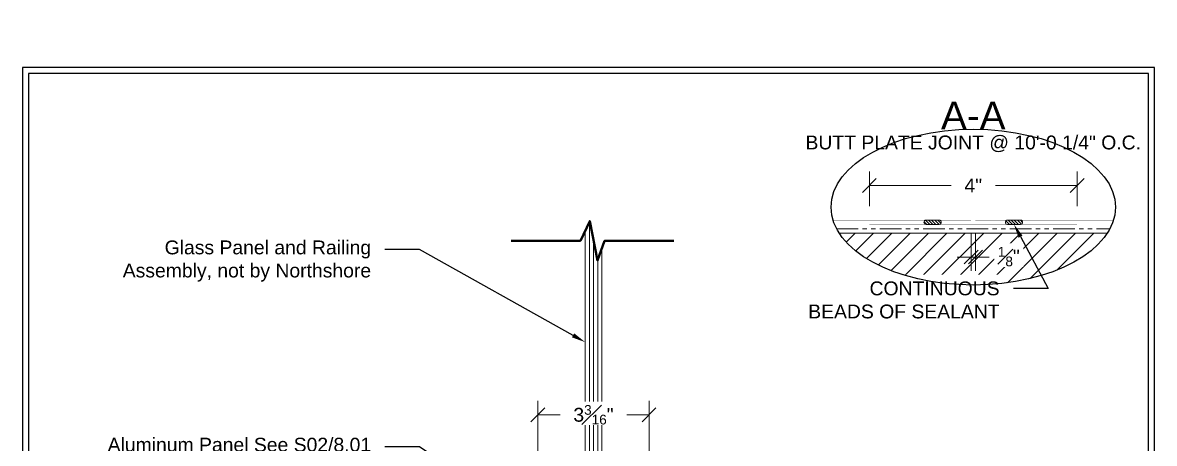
# Model space of a CAD drawing. Header units: inches. Extents: x -301 to 39679, y -468 to 370.
# Drawn here: x -20.05 to 12.64, y 34.64 to 46.8 of the extents above; entities that cross this region are included whole.
import ezdxf
from ezdxf import colors
from ezdxf.entities.mleader import LeaderData, LeaderLine
from ezdxf.enums import TextEntityAlignment as Align
from ezdxf.math import Vec2, Vec3

# ---------------------------------------------------------------- set-up
doc = ezdxf.new("R2010")
doc.units = ezdxf.units.IN
doc.header["$MEASUREMENT"] = 0
doc.linetypes.add('PHANTOM2', pattern=[1.25, 0.625, -0.125, 0.125, -0.125, 0.125, -0.125])
doc.layers.get('Defpoints').update_dxf_attribs({"color": 3})
doc.layers.add('NSE-Border', color=156, linetype='Continuous', plot=False)
doc.layers.add('NSE-Construction', color=86, linetype='Continuous', plot=False)
for name, color, linetype, lineweight in [('NSE-By_Others', 252, 'Continuous', 0), ('NSE-Call-Outs', 51, 'Continuous', 13), ('NSE-Dimensions', 51, 'Continuous', 13), ('NSE-Flashing 01', 2, 'Continuous', 40), ('NSE-Notes', 11, 'Continuous', 40), ('NSE-Sealant', 143, 'Continuous', 13), ('NSE-Title', 51, 'Continuous', 9), ('NSE-Underlayment', 6, 'PHANTOM2', 13)]:
    doc.layers.add(name, color=color, linetype=linetype, lineweight=lineweight)
doc.layers.add('NSE-Detail Border', color=7, linetype='Continuous')
doc.layers.add('Wipeouts', color=7, linetype='Continuous')
doc.styles.add('004 - NSSM - Standard', font='arial.ttf', dxfattribs={"height": 0.4})
doc.styles.add('008 - NSSM - Standard', font='arial.ttf', dxfattribs={"height": 0.8})
doc.dimstyles.new('004 - NSSM - Standard$0', dxfattribs={"dimtxt": 0.4, "dimasz": 0.4, "dimexe": 0.4, "dimexo": 0.4, "dimgap": 0.4, "dimtad": 0, "dimdec": 4, "dimzin": 3, "dimdsep": 46, "dimlunit": 5, "dimtxsty": '004 - NSSM - Standard', "dimblk": 'OBLIQUE', "dimcen": 0.4, "dimclrd": 256, "dimclre": 256, "dimclrt": 256, "dimazin": 0, "dimtfac": 0.7, "dimtdec": 4, "dimtmove": 1, "dimatfit": 2, "dimfxl": 1, "dimtfill": 1, "dimtfillclr": 11, "dimfrac": 1, "dimtolj": 1, "dimtzin": 0, "dimlwd": 0, "dimlwe": 0, "dimarcsym": 0})

# ---------------------------------------------------------------- blocks, each defined once
blk = doc.blocks.new('*U5')
blk.add_wipeout([(8.13, 1.1293), (8.13, 0), (0, 0), (0, 11.3125), (8.1719, 11.3125), (8.1719, 0), (8.13, 0), (8.13, 11.2706), (0.0419, 11.2706), (0.0419, 1.1293)])
at = {"layer": 'Defpoints', "ltscale": 0.0625}
blk.add_lwpolyline([(0.0419, 1.1293), (8.13, 1.1293), (8.13, 11.2706), (0.0419, 11.2706)], close=True, dxfattribs=at)
at = {"layer": 'NSE-Border', "ltscale": 0.0625}
blk.add_lwpolyline([(0, 0), (8.1719, 0), (8.1719, 11.3125), (0, 11.3125)], close=True, dxfattribs=at)
at = {"layer": 'Defpoints', "style": '008 - NSSM - Standard'}
blk.add_attdef('DETAIL_NUMBER', text='', height=0.2179, dxfattribs=at).set_placement((0.625, 0.5668), align=Align.MIDDLE_CENTER)
at = {"layer": 'NSE-Title', "style": '004 - NSSM - Standard'}
for tag, p in [('DETAIL_DESCRIPTION', (1.1292, 0.6197)), ('ARCH_REF', (2.1968, 0.3884))]:
    blk.add_attdef(tag, p, '', height=0.1341, dxfattribs=at)
blk = doc.blocks.new('*U129')
blk.add_wipeout([(2.315, 0), (0.315, 0), (0.112, -0.569), (-0.112, 0.569), (-0.383, 0), (-2.383, 0), (-2.375, 6.301), (2.323, 6.27)]).dxf.layer = 'Wipeouts'
blk.add_lwpolyline([(-2.383, 0), (-0.383, 0), (-0.112, 0.569), (0.112, -0.569), (0.315, 0), (2.315, 0)])
blk = doc.blocks.new('_Oblique')
at = {"color": 0, "linetype": 'ByBlock', "lineweight": -2}
blk.add_line((-0.5, -0.5), (0.5, 0.5), dxfattribs=at)
blk = doc.blocks.new('*D207')
at = {"layer": 'Defpoints', "color": 0, "transparency": 16777216}
for p in [(10.407, 42.093), (4.407, 41.093), (10.407, 41.093)]:
    blk.add_point(p, dxfattribs=at)
at = {"layer": 'NSE-Dimensions', "lineweight": 0, "transparency": 16777216}
for p, q in [((4.407, 41.493), (4.407, 42.493)), ((10.407, 41.493), (10.407, 42.493)), ((4.407, 42.093), (6.769, 42.093)), ((10.407, 42.093), (8.045, 42.093))]:
    blk.add_line(p, q, dxfattribs=at)
at = {"layer": 'NSE-Dimensions', "lineweight": 0, "transparency": 16777216, "xscale": 0.4, "yscale": 0.4, "zscale": 0.4, "rotation": 180}
blk.add_blockref('_Oblique', (4.407, 42.093), dxfattribs=at)
at = {"layer": 'NSE-Dimensions', "lineweight": 0, "transparency": 16777216, "xscale": 0.4, "yscale": 0.4, "zscale": 0.4}
blk.add_blockref('_Oblique', (10.407, 42.093), dxfattribs=at)
at = {"layer": 'NSE-Dimensions', "transparency": 16777216, "insert": (7.407, 42.093), "char_height": 0.4, "attachment_point": 5, "style": '004 - NSSM - Standard', "bg_fill": 3, "box_fill_scale": 1.25, "bg_fill_color": 256, "bg_fill_true_color": 13158600, "bg_fill_transparency": 0}
blk.add_mtext('\\A1;4"', dxfattribs=at)
blk = doc.blocks.new('*D208')
at = {"layer": 'Defpoints', "color": 0, "transparency": 16777216}
for p in [(7.344, 41.096), (7.469, 41.095), (7.469, 40.027)]:
    blk.add_point(p, dxfattribs=at)
at = {"layer": 'NSE-Dimensions', "lineweight": 0, "transparency": 16777216}
for p, q in [((7.344, 40.696), (7.344, 39.627)), ((7.469, 40.695), (7.469, 39.627)), ((7.344, 40.027), (6.944, 40.027)), ((7.344, 40.027), (7.469, 40.027)), ((7.469, 40.027), (7.869, 40.027))]:
    blk.add_line(p, q, dxfattribs=at)
at = {"layer": 'NSE-Dimensions', "lineweight": 0, "transparency": 16777216, "xscale": 0.4, "yscale": 0.4, "zscale": 0.4}
blk.add_blockref('_Oblique', (7.344, 40.027), dxfattribs=at)
at = {"layer": 'NSE-Dimensions', "lineweight": 0, "transparency": 16777216, "xscale": 0.4, "yscale": 0.4, "zscale": 0.4, "rotation": 180}
blk.add_blockref('_Oblique', (7.469, 40.027), dxfattribs=at)
at = {"layer": 'NSE-Dimensions', "transparency": 16777216, "insert": (8.434, 40.04), "char_height": 0.4, "attachment_point": 5, "style": '004 - NSSM - Standard', "bg_fill": 3, "box_fill_scale": 1.25, "bg_fill_color": 256, "bg_fill_true_color": 13158600, "bg_fill_transparency": 0}
blk.add_mtext('\\A1;{\\H0.7x;\\S1#8;}"', dxfattribs=at)
blk = doc.blocks.new('BUTYL')
at = {"layer": 'NSE-Sealant'}
h = blk.add_hatch(dxfattribs=at)
h.set_pattern_fill('ANSI31', color=256, scale=0.5, style=0)
h.set_pattern_definition([(45, (0, -0.1875), (-0.044194, 0.044194), [])])
h.paths.add_polyline_path([(0.125, 0.1875, 1), (0, 0.1875), (0, -0.1875, 1), (0.125, -0.1875)])
for p, q in [((0, -0.1875), (0, 0.1875)), ((0.125, -0.1875), (0.125, 0.1875))]:
    blk.add_line(p, q, dxfattribs=at)
for centre, start, end in [((0.0625, 0.1875), 0, 180), ((0.0625, -0.1875), 180, 0)]:
    blk.add_arc(centre, 0.0625, start, end, dxfattribs=at)
blk = doc.blocks.new('*D263')
at = {"layer": 'Defpoints', "color": 0, "transparency": 16777216}
for p in [(-1.957, 35.47), (-5.167, 32.625), (-1.957, 32.625)]:
    blk.add_point(p, dxfattribs=at)
at = {"layer": 'NSE-Construction', "lineweight": 0, "transparency": 16777216}
for p, q in [((-5.167, 33.025), (-5.167, 35.87)), ((-1.957, 33.025), (-1.957, 35.87)), ((-5.167, 35.47), (-4.527, 35.47)), ((-1.957, 35.47), (-2.598, 35.47))]:
    blk.add_line(p, q, dxfattribs=at)
at = {"layer": 'NSE-Construction', "lineweight": 0, "transparency": 16777216, "xscale": 0.4, "yscale": 0.4, "zscale": 0.4, "rotation": 180}
blk.add_blockref('_Oblique', (-5.167, 35.47), dxfattribs=at)
at = {"layer": 'NSE-Construction', "lineweight": 0, "transparency": 16777216, "xscale": 0.4, "yscale": 0.4, "zscale": 0.4}
blk.add_blockref('_Oblique', (-1.957, 35.47), dxfattribs=at)
at = {"layer": 'NSE-Construction', "transparency": 16777216, "insert": (-3.562, 35.47), "char_height": 0.4, "attachment_point": 5, "style": '004 - NSSM - Standard', "bg_fill": 3, "box_fill_scale": 1.25, "bg_fill_color": 256, "bg_fill_true_color": 13158600, "bg_fill_transparency": 0}
blk.add_mtext('\\A1;3{\\H0.7x;\\S3#16;}"', dxfattribs=at)

msp = doc.modelspace()

# ---------------------------------------------------------------- hatches: boundary and pattern name
at = {"layer": 'NSE-By_Others'}
h = msp.add_hatch(dxfattribs=at)
h.set_pattern_fill('ANSI31', color=256, scale=3, style=0)
h.set_pattern_definition([(45, (0.18556, 38.49945), (-0.265165, 0.265165), [])])
h.paths.add_polyline_path([(3.53508, 40.718), (3.58201, 40.64863), (3.63749, 40.57478), (3.69772, 40.50205), (3.76263, 40.43054), (3.83213, 40.36033), (3.90613, 40.29152), (3.98454, 40.2242), (4.06727, 40.15844), (4.1542, 40.09433), (4.24523, 40.03195), (4.34024, 39.97138), (4.43912, 39.91269), (4.54173, 39.85597), (4.64796, 39.80127), (4.75766, 39.74868), (4.8707, 39.69825), (4.98693, 39.65006), (5.10621, 39.60415), (5.2284, 39.56059), (5.35332, 39.51944), (5.48084, 39.48074), (5.61077, 39.44454), (5.74298, 39.4109), (5.87728, 39.37984), (6.0135, 39.35142), (6.15148, 39.32566), (6.29104, 39.30261), (6.43201, 39.28228), (6.57421, 39.2647), (6.71745, 39.24991), (6.86156, 39.2379), (7.00636, 39.22871), (7.15167, 39.22234), (7.29729, 39.21879), (7.44306, 39.21808), (7.58877, 39.22021), (7.73426, 39.22517), (7.87933, 39.23295), (8.02381, 39.24355), (8.16752, 39.25696), (8.31026, 39.27315), (8.45186, 39.2921), (8.59215, 39.3138), (8.73094, 39.33821), (8.86807, 39.3653), (9.00335, 39.39504), (9.13662, 39.4274), (9.26771, 39.46233), (9.39646, 39.49978), (9.5227, 39.53971), (9.64627, 39.58208), (9.76702, 39.62681), (9.8848, 39.67387), (9.99945, 39.72319), (10.11084, 39.77471), (10.21882, 39.82836), (10.32326, 39.88408), (10.42402, 39.94179), (10.52098, 40.00143), (10.61402, 40.06291), (10.70301, 40.12617), (10.78785, 40.19111), (10.86843, 40.25767), (10.94465, 40.32575), (11.01641, 40.39527), (11.08363, 40.46614), (11.14621, 40.53827), (11.20407, 40.61157), (11.25716, 40.68595), (11.27766, 40.718)])

# ---------------------------------------------------------------- linework, layer by layer
for p, q in [((3.53489, 40.718), (11.27833, 40.718)), ((-3.32223, 29.28885), (-3.32223, 40.49656))]:
    msp.add_line(p, q, dxfattribs=at)
for points in [[(-3.80221, 41.2708), (-3.80221, 29.28885), (-3.68062, 29.22485), (-3.43743, 29.22485), (-3.43743, 41.26949)], [(-3.55902, 41.26993), (-3.55902, 29.22485)], [(-3.68062, 41.04449), (-3.68062, 29.22485)]]:
    msp.add_lwpolyline(points, dxfattribs=at)
at = {"layer": 'NSE-Underlayment'}
msp.add_line((3.46165, 40.843), (11.35158, 40.843), dxfattribs=at)

# ---------------------------------------------------------------- texts
at = {"layer": 'NSE-Notes', "style": '004 - NSSM - Standard'}
for s, height, p in [('A-A', 0.8, (7.40661, 43.718)), ('BUTT PLATE JOINT @ 10\'-0 1/4" O.C.', 0.4, (7.40661, 43.13579))]:
    msp.add_text(s, height=height, dxfattribs=at).set_placement(p, align=Align.CENTER)

# ---------------------------------------------------------------- dimensions: what is measured, and where the dimension line sits
at = {"layer": 'NSE-Dimensions'}
dim = msp.add_linear_dim(base=(10.40661, 42.093), p1=(4.40661, 41.093), p2=(10.40661, 41.093), text='4"', dimstyle='004 - NSSM - Standard$0', override={"dimpost": '"'}, dxfattribs=at)
dim.commit()
dim.dimension.update_dxf_attribs({"geometry": '*D207', "text_midpoint": (7.40661, 42.093)})

# ---------------------------------------------------------------- leaders
at = {"layer": 'NSE-Call-Outs'}
ml = msp.add_multileader_mtext('Standard', dxfattribs=at)
ml.set_content('Aluminum Panel See S02/8.01 for Typical Assembly', color=256, style='004 - NSSM - Standard')
ml.set_leader_properties(color=256)
ml.build(insert=Vec2(0, 0))
ml.multileader.update_dxf_attribs({"dogleg_length": 1, "arrow_head_size": 0.4})
ctx = ml.context
ctx.base_point, ctx.char_height, ctx.arrow_head_size, ctx.landing_gap_size, ctx.plane_origin = Vec3(-17.89298, 34.54689), 0.4, 0.4, 0.4, Vec3(-27.46392, 45.41071)
ctx.text_align_type = 2
notes = []
notes.append((ctx, [(0, (1, 1, 0), (-8.58493, 34.54689), (-1, 0), 1, [(0, [(-5.1674, 32.23953)], 0, [])])]))
ctx.mtext.insert, ctx.mtext.width, ctx.mtext.defined_height, ctx.mtext.alignment, ctx.mtext.flow_direction = Vec3(-9.98493, 34.80569), 8, 1.61676, 3, 5
ctx.mtext.has_bg_fill, ctx.mtext.bg_color, ctx.mtext.bg_scale_factor, ctx.mtext.bg_transparency, ctx.mtext.use_window_bg_color = 1, -1027028792, 1.5, 0, 1
for ctx, leaders in notes:
    for number, flags, end, landing, length, lines in leaders:
        leader = LeaderData()
        leader.index, (leader.has_last_leader_line, leader.has_dogleg_vector, leader.attachment_direction) = number, flags
        leader.last_leader_point, leader.dogleg_vector, leader.dogleg_length = Vec3(end), Vec3(landing), length
        for number, points, colour, breaks in lines:
            line = LeaderLine()
            line.index, line.vertices, line.color, line.breaks = number, Vec3.list(points), colors.encode_raw_color(colour), breaks
            leader.lines.append(line)
        ctx.leaders.append(leader)

# ---------------------------------------------------------------- next in the draw order: block references
at = {"layer": 'NSE-Notes'}
msp.add_blockref('*U129', (-3.55902, 40.49656), dxfattribs=at)

# ---------------------------------------------------------------- next in the draw order: dimensions: what is measured, and where the dimension line sits
at = {"layer": 'NSE-Construction'}
dim = msp.add_linear_dim(base=(-1.95704, 35.4698), p1=(-5.16741, 32.62451), p2=(-1.95704, 32.62451), dimstyle='004 - NSSM - Standard$0', override={"dimpost": '"'}, dxfattribs=at)
dim.commit()
dim.dimension.update_dxf_attribs({"geometry": '*D263', "text_midpoint": (-3.56222, 35.4698)})
at = {"layer": 'NSE-Dimensions'}
dim = msp.add_linear_dim(base=(7.46914, 40.02655), p1=(7.34404, 41.09597), p2=(7.46914, 41.09476), dimstyle='004 - NSSM - Standard$0', override={"dimpost": '"'}, dxfattribs=at)
dim.commit()
dim.dimension.update_dxf_attribs({"geometry": '*D208', "text_midpoint": (8.43388, 40.04011), "dimtype": 160})

# ---------------------------------------------------------------- next in the draw order: leaders
at = {"layer": 'NSE-Call-Outs'}
ml = msp.add_multileader_mtext('Standard', dxfattribs=at)
ml.set_content('CONTINUOUS\\PBEADS OF SEALANT', color=256, style='004 - NSSM - Standard')
ml.set_leader_properties(color=256)
ml.build(insert=Vec2(0, 0))
ml.multileader.update_dxf_attribs({"dogleg_length": 1, "arrow_head_size": 0.4})
ctx = ml.context
ctx.base_point, ctx.char_height, ctx.arrow_head_size, ctx.landing_gap_size, ctx.plane_origin = Vec3(2.29189, 39.11724), 0.4, 0.4, 0.4, Vec3(9.38554, 40.968)
ctx.text_align_type = 2
notes = []
notes.append((ctx, [(1, (1, 1, 0), (9.5672, 39.11724), (-1, 0), 1, [(1, [(8.58358, 40.968)], 0, [])])]))
ctx.mtext.insert, ctx.mtext.width, ctx.mtext.alignment, ctx.mtext.flow_direction = Vec3(8.1672, 39.32065), 8, 3, 5
ctx.mtext.has_bg_fill, ctx.mtext.bg_color, ctx.mtext.bg_scale_factor, ctx.mtext.bg_transparency, ctx.mtext.use_window_bg_color = 1, -1027028792, 1.5, 0, 1
ml = msp.add_multileader_mtext('Standard', dxfattribs=at)
ml.set_content('\\A1;Glass Panel and Railing Assembly, not by Northshore', color=256, style='004 - NSSM - Standard')
ml.set_leader_properties(color=256)
ml.build(insert=Vec2(0, 0))
ml.multileader.update_dxf_attribs({"dogleg_length": 1, "arrow_head_size": 0.4})
ctx = ml.context
ctx.base_point, ctx.char_height, ctx.arrow_head_size, ctx.landing_gap_size, ctx.plane_origin = Vec3(-17.53609, 40.24573), 0.4, 0.4, 0.4, Vec3(-10.87694, 36.28235)
ctx.text_align_type = 2
notes.append((ctx, [(0, (1, 1, 0), (-8.58493, 40.24573), (-1, 0), 1, [(0, [(-3.80221, 37.5682)], 0, [])])]))
ctx.mtext.insert, ctx.mtext.width, ctx.mtext.defined_height, ctx.mtext.alignment, ctx.mtext.flow_direction = Vec3(-9.98493, 40.50453), 8, 0.66324, 3, 5
ctx.mtext.has_bg_fill, ctx.mtext.bg_color, ctx.mtext.bg_scale_factor, ctx.mtext.bg_transparency, ctx.mtext.use_window_bg_color = 1, -1027028792, 1.5, 0, 1
for ctx, leaders in notes:
    for number, flags, end, landing, length, lines in leaders:
        leader = LeaderData()
        leader.index, (leader.has_last_leader_line, leader.has_dogleg_vector, leader.attachment_direction) = number, flags
        leader.last_leader_point, leader.dogleg_vector, leader.dogleg_length = Vec3(end), Vec3(landing), length
        for number, points, colour, breaks in lines:
            line = LeaderLine()
            line.index, line.vertices, line.color, line.breaks = number, Vec3.list(points), colors.encode_raw_color(colour), breaks
            leader.lines.append(line)
        ctx.leaders.append(leader)

# ---------------------------------------------------------------- next in the draw order: linework, layer by layer
at = {"layer": 'Defpoints'}
msp.add_ellipse((7.40661, 41.468), major_axis=(4.10658, 0), ratio=0.54790118, dxfattribs=at)
at = {"layer": 'NSE-Flashing 01', "const_width": 0.01}
for points in [[(7.34404, 41.09597), (3.35747, 41.093)], [(4.40661, 40.968), (10.40661, 40.968)], [(7.46914, 41.09476), (11.45575, 41.093)]]:
    msp.add_lwpolyline(points, dxfattribs=at)

# ---------------------------------------------------------------- next in the draw order: block references
at = {"layer": 'NSE-Sealant', "rotation": 90}
for p in [(6.23372, 40.968), (8.58358, 40.968)]:
    msp.add_blockref('BUTYL', p, dxfattribs=at)

# ---------------------------------------------------------------- next in the draw order: block references
at = {"layer": 'NSE-Detail Border', "xscale": 4, "yscale": 4, "zscale": 4}
msp.add_blockref('*U5', (-20.05002, 0.25), dxfattribs=at)

doc.saveas('drawing.dxf')
